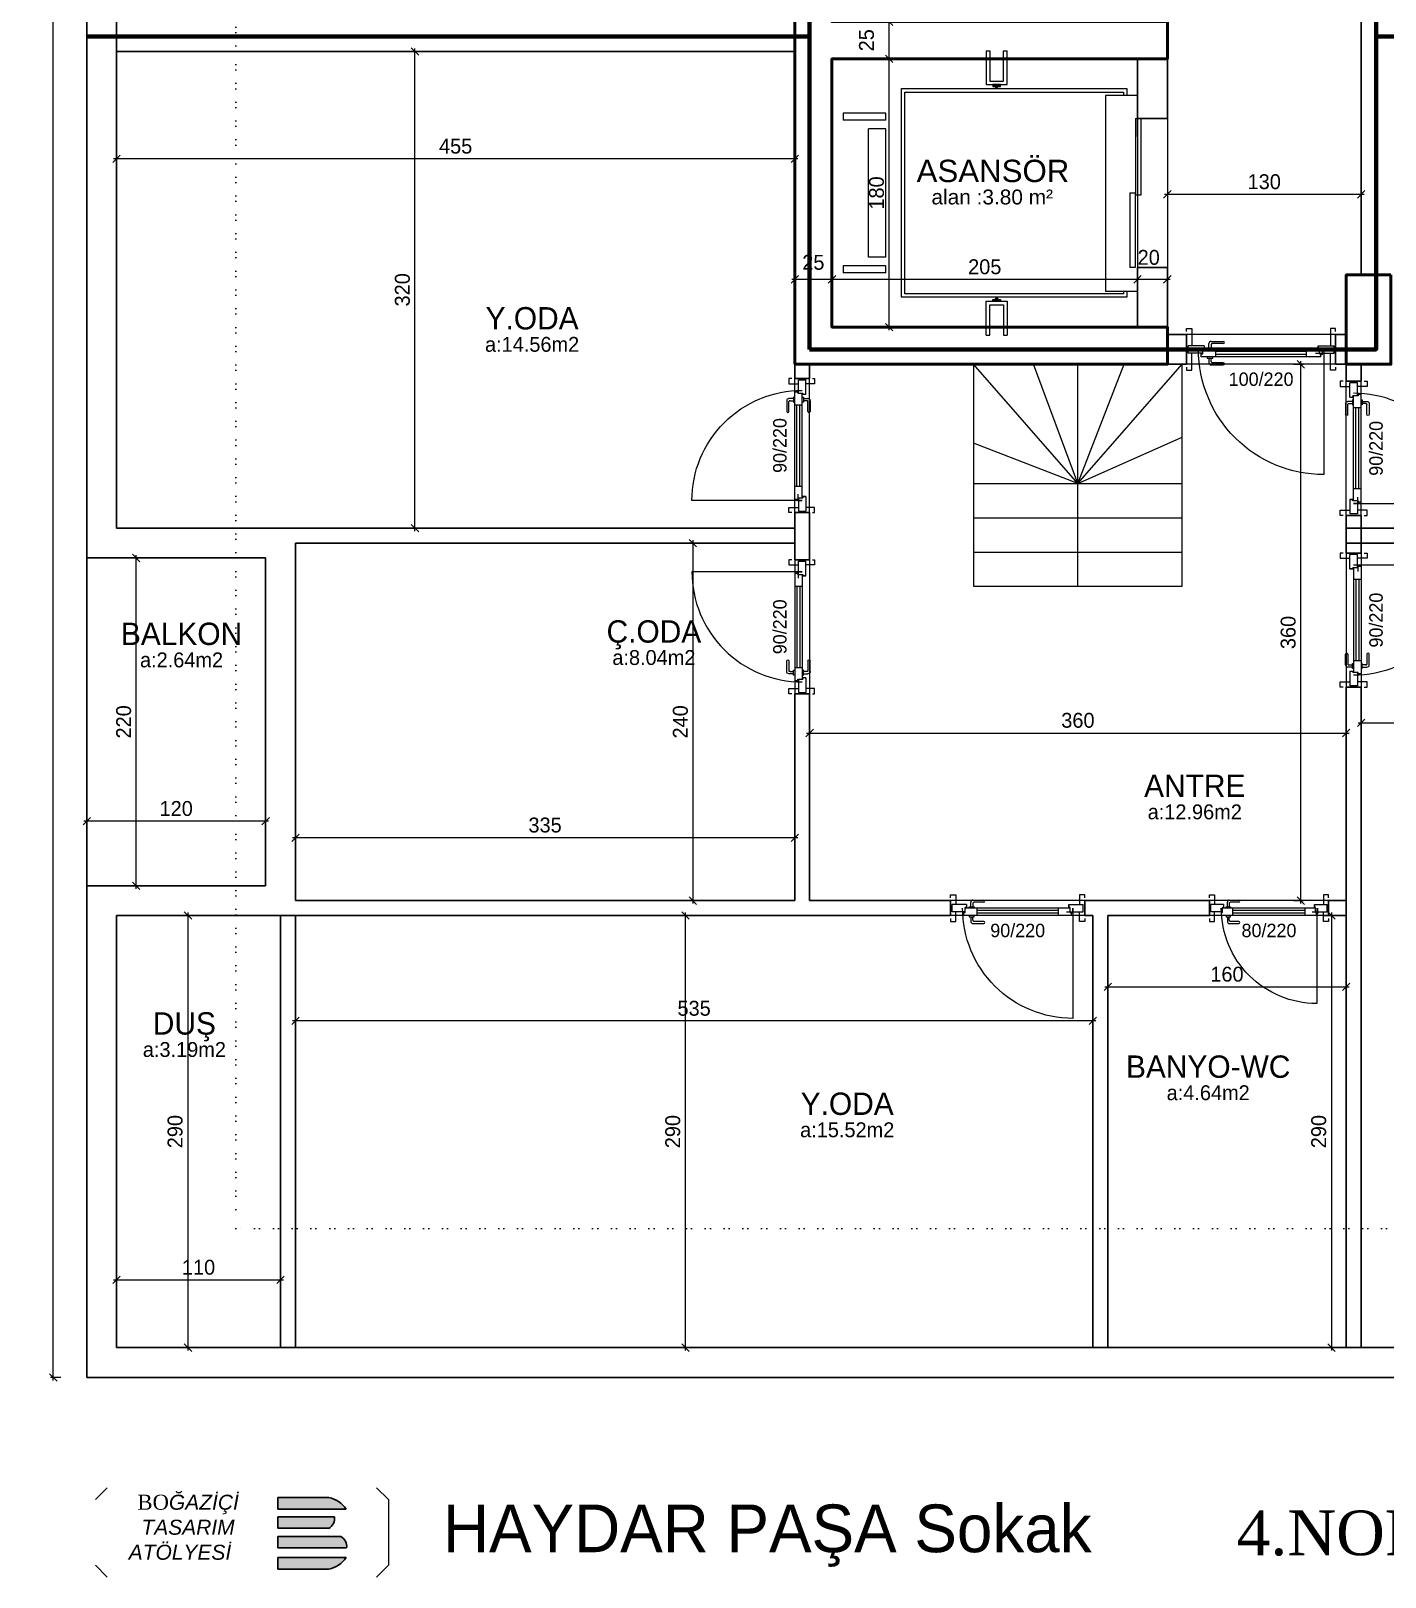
# Model space of a CAD drawing. Header units: centimetres. Extents: x 562865 to 1310255, y -148070 to 32737.
# Drawn here: x 588682 to 589591, y 651 to 1689 of the extents above; entities that cross this region are included whole.
import ezdxf
from ezdxf.enums import TextEntityAlignment as Align

# ---------------------------------------------------------------- set-up
doc = ezdxf.new("R2010")
doc.units = ezdxf.units.CM
doc.header["$LTSCALE"] = 2.5
doc.linetypes.add('DOT', pattern=[0.25, 0, -0.25])
doc.layers.get('0').update_dxf_attribs({"color": 86})
for name, color, linetype, lineweight in [('_grns-03_Arka', 33, 'Continuous', 0), ('ADAKENARI', 18, 'Continuous', 5), ('DUVAR', 4, 'Continuous', 30), ('duvar-kesim', 7, 'Continuous', 0), ('ince', 30, 'Continuous', 15), ('iç ölçü', 106, 'Continuous', 18), ('kapi', 9, 'Continuous', 0), ('kolon', 1, 'Continuous', 53), ('Z_YOL_ADI', 7, 'Continuous', 0)]:
    doc.layers.add(name, color=color, linetype=linetype, lineweight=lineweight)
for name, color, linetype in [('alan', 7, 'Continuous'), ('kapi-yazi', 7, 'Continuous'), ('mahal', 7, 'Continuous'), ('MAKINA', 4, 'Continuous'), ('MERBAS', 231, 'Continuous'), ('MIMARI', 3, 'Continuous'), ('Oda', 7, 'Continuous')]:
    doc.layers.add(name, color=color, linetype=linetype)
doc.styles.add('autodim', font='times.ttf')
doc.styles.add('MAHALADI', font='arial.ttf')
doc.styles.add('PINAR', font='comic.ttf')
doc.dimstyles.new('TEMİZ ÖLÇÜ', dxfattribs={"dimtxt": 10, "dimasz": 5, "dimexe": 1.8, "dimexo": 0.625, "dimgap": 3, "dimtad": 1, "dimdec": 0, "dimrnd": 0.5, "dimzin": 1, "dimdsep": 46, "dimtxsty": 'PINAR', "dimblk": 'OBLIQUE', "dimcen": 0.9, "dimdle": 2, "dimclrd": 256, "dimclre": 256, "dimclrt": 7, "dimadec": 0, "dimazin": 0, "dimtfac": 1, "dimtdec": 0, "dimtofl": 0, "dimtmove": 2, "dimatfit": 2, "dimfxl": 10, "dimfxlon": 1, "dimlwd": -1, "dimlwe": -1, "dimarcsym": 0})

# ---------------------------------------------------------------- blocks, each defined once
blk = doc.blocks.new('_Oblique')
at = {"color": 0, "linetype": 'ByBlock', "lineweight": -2}
blk.add_line((-0.5, -0.5), (0.5, 0.5), dxfattribs=at)
blk = doc.blocks.new('*D441')
at = {"layer": 'Defpoints', "color": 0}
for p in [(589424.8, 1521.9), (589444.8, 1524.5), (589424.8, 1508.1)]:
    blk.add_point(p, dxfattribs=at)
at = {"layer": 'iç ölçü'}
for p, q in [((589446.8, 1521.9), (589422.8, 1521.9)), ((589424.8, 1511.9), (589424.8, 1523.7)), ((589444.8, 1523.8), (589444.8, 1520.1))]:
    blk.add_line(p, q, dxfattribs=at)
at = {"layer": 'iç ölçü', "linetype": 'ByBlock', "xscale": 5, "yscale": 5, "zscale": 5, "rotation": 180}
blk.add_blockref('_Oblique', (589424.8, 1521.9), dxfattribs=at)
at = {"layer": 'iç ölçü', "linetype": 'ByBlock', "xscale": 5, "yscale": 5, "zscale": 5}
blk.add_blockref('_Oblique', (589444.8, 1521.9), dxfattribs=at)
at = {"layer": 'iç ölçü', "color": 7, "insert": (589432.3, 1536.6), "char_height": 10, "attachment_point": 5, "style": 'PINAR'}
blk.add_mtext('20', dxfattribs=at)
blk = doc.blocks.new('*D442')
at = {"layer": 'Defpoints', "color": 0}
for p in [(589219.8, 1546.3), (589219.8, 1521.9), (589424.8, 1508.1)]:
    blk.add_point(p, dxfattribs=at)
at = {"layer": 'iç ölçü'}
for p, q in [((589219.8, 1531.9), (589219.8, 1520.1)), ((589426.8, 1521.9), (589217.8, 1521.9)), ((589424.8, 1511.9), (589424.8, 1523.7))]:
    blk.add_line(p, q, dxfattribs=at)
at = {"layer": 'iç ölçü', "linetype": 'ByBlock', "xscale": 5, "yscale": 5, "zscale": 5, "rotation": 180}
blk.add_blockref('_Oblique', (589219.8, 1521.9), dxfattribs=at)
at = {"layer": 'iç ölçü', "linetype": 'ByBlock', "xscale": 5, "yscale": 5, "zscale": 5}
blk.add_blockref('_Oblique', (589424.8, 1521.9), dxfattribs=at)
at = {"layer": 'iç ölçü', "color": 7, "insert": (589322.3, 1530.3), "char_height": 10, "attachment_point": 5, "style": 'PINAR'}
blk.add_mtext('205', dxfattribs=at)
blk = doc.blocks.new('*D443')
at = {"layer": 'Defpoints', "color": 0}
for p in [(589219.8, 1546.3), (589194.8, 1524.3), (589194.8, 1521.9)]:
    blk.add_point(p, dxfattribs=at)
at = {"layer": 'iç ölçü'}
for p, q in [((589219.8, 1531.9), (589219.8, 1520.1)), ((589221.8, 1521.9), (589192.8, 1521.9)), ((589194.8, 1523.7), (589194.8, 1520.1))]:
    blk.add_line(p, q, dxfattribs=at)
at = {"layer": 'iç ölçü', "linetype": 'ByBlock', "xscale": 5, "yscale": 5, "zscale": 5, "rotation": 180}
blk.add_blockref('_Oblique', (589194.8, 1521.9), dxfattribs=at)
at = {"layer": 'iç ölçü', "linetype": 'ByBlock', "xscale": 5, "yscale": 5, "zscale": 5}
blk.add_blockref('_Oblique', (589219.8, 1521.9), dxfattribs=at)
at = {"layer": 'iç ölçü', "color": 7, "insert": (589207.3, 1533.3), "char_height": 10, "attachment_point": 5, "style": 'PINAR'}
blk.add_mtext('25', dxfattribs=at)
blk = doc.blocks.new('*D444')
at = {"layer": 'Defpoints', "color": 0}
for p in [(589253.9, 1669.9), (589258.1, 1669.9), (589251.4, 1489.9)]:
    blk.add_point(p, dxfattribs=at)
at = {"layer": 'iç ölçü'}
for p, q in [((589258.1, 1487.9), (589258.1, 1671.9)), ((589254.5, 1669.9), (589259.9, 1669.9)), ((589252, 1489.9), (589259.9, 1489.9))]:
    blk.add_line(p, q, dxfattribs=at)
at = {"layer": 'iç ölçü', "linetype": 'ByBlock', "xscale": 5, "yscale": 5, "zscale": 5}
for p, rotation in [((589258.1, 1669.9), 90), ((589258.1, 1489.9), 270)]:
    blk.add_blockref('_Oblique', p, dxfattribs=dict(at, rotation=rotation))
at = {"layer": 'iç ölçü', "color": 7, "insert": (589249.7, 1579.9), "char_height": 10, "attachment_point": 5, "rotation": 90, "style": 'PINAR'}
blk.add_mtext('180', dxfattribs=at)
blk = doc.blocks.new('*D445')
at = {"layer": 'Defpoints', "color": 0}
for p in [(589253.9, 1694.9), (589258.1, 1694.9), (589253.9, 1669.9)]:
    blk.add_point(p, dxfattribs=at)
at = {"layer": 'iç ölçü'}
for p, q in [((589254.5, 1694.9), (589259.9, 1694.9)), ((589258.1, 1667.9), (589258.1, 1696.9)), ((589254.5, 1669.9), (589259.9, 1669.9))]:
    blk.add_line(p, q, dxfattribs=at)
at = {"layer": 'iç ölçü', "linetype": 'ByBlock', "xscale": 5, "yscale": 5, "zscale": 5}
for p, rotation in [((589258.1, 1694.9), 90), ((589258.1, 1669.9), 270)]:
    blk.add_blockref('_Oblique', p, dxfattribs=dict(at, rotation=rotation))
at = {"layer": 'iç ölçü', "color": 7, "insert": (589243, 1682.4), "char_height": 10, "attachment_point": 5, "rotation": 90, "style": 'PINAR'}
blk.add_mtext('25', dxfattribs=at)
blk = doc.blocks.new('*D390')
at = {"layer": 'Defpoints', "color": 0}
for p in [(589444.8, 1579.9), (589574.8, 1579.9), (589574.8, 1579)]:
    blk.add_point(p, dxfattribs=at)
at = {"layer": 'iç ölçü'}
for p, q in [((589442.8, 1579), (589576.8, 1579)), ((589444.8, 1579.3), (589444.8, 1577.2)), ((589574.8, 1579.3), (589574.8, 1577.2))]:
    blk.add_line(p, q, dxfattribs=at)
at = {"layer": 'iç ölçü', "linetype": 'ByBlock', "xscale": 5, "yscale": 5, "zscale": 5, "rotation": 180}
blk.add_blockref('_Oblique', (589444.8, 1579), dxfattribs=at)
at = {"layer": 'iç ölçü', "linetype": 'ByBlock', "xscale": 5, "yscale": 5, "zscale": 5}
blk.add_blockref('_Oblique', (589574.8, 1579), dxfattribs=at)
at = {"layer": 'iç ölçü', "color": 7, "insert": (589509.8, 1587.4), "char_height": 10, "attachment_point": 5, "style": 'PINAR'}
blk.add_mtext('130', dxfattribs=at)
blk = doc.blocks.new('*D391')
at = {"layer": 'Defpoints', "color": 0}
for p in [(589564.8, 1047), (589404.8, 1036), (589564.8, 1036)]:
    blk.add_point(p, dxfattribs=at)
at = {"layer": 'iç ölçü'}
for p, q in [((589404.8, 1042), (589404.8, 1048.8)), ((589564.8, 1042), (589564.8, 1048.8)), ((589402.8, 1047), (589566.8, 1047))]:
    blk.add_line(p, q, dxfattribs=at)
at = {"layer": 'iç ölçü', "linetype": 'ByBlock', "xscale": 5, "yscale": 5, "zscale": 5, "rotation": 180}
blk.add_blockref('_Oblique', (589404.8, 1047), dxfattribs=at)
at = {"layer": 'iç ölçü', "linetype": 'ByBlock', "xscale": 5, "yscale": 5, "zscale": 5}
blk.add_blockref('_Oblique', (589564.8, 1047), dxfattribs=at)
at = {"layer": 'iç ölçü', "color": 7, "insert": (589484.8, 1055.5), "char_height": 10, "attachment_point": 5, "style": 'PINAR'}
blk.add_mtext('160', dxfattribs=at)
blk = doc.blocks.new('*D392')
at = {"layer": 'Defpoints', "color": 0}
for p in [(589528.5, 1094.9), (589528.5, 804.9), (589555, 804.9)]:
    blk.add_point(p, dxfattribs=at)
at = {"layer": 'iç ölçü'}
for p, q in [((589550, 1094.9), (589556.8, 1094.9)), ((589555, 1096.9), (589555, 802.9)), ((589550, 804.9), (589556.8, 804.9))]:
    blk.add_line(p, q, dxfattribs=at)
at = {"layer": 'iç ölçü', "linetype": 'ByBlock', "xscale": 5, "yscale": 5, "zscale": 5}
for p, rotation in [((589555, 1094.9), 90), ((589555, 804.9), 270)]:
    blk.add_blockref('_Oblique', p, dxfattribs=dict(at, rotation=rotation))
at = {"layer": 'iç ölçü', "color": 7, "insert": (589546.4, 949.9), "char_height": 10, "attachment_point": 5, "rotation": 90, "style": 'PINAR'}
blk.add_mtext('290', dxfattribs=at)
blk = doc.blocks.new('*D393')
at = {"layer": 'Defpoints', "color": 0}
for p in [(588859.8, 1024.2), (588859.8, 1016.4), (589394.8, 1016.4)]:
    blk.add_point(p, dxfattribs=at)
at = {"layer": 'iç ölçü'}
for p, q in [((589396.8, 1024.2), (588857.8, 1024.2)), ((588859.8, 1019.2), (588859.8, 1026)), ((589394.8, 1019.2), (589394.8, 1026))]:
    blk.add_line(p, q, dxfattribs=at)
at = {"layer": 'iç ölçü', "linetype": 'ByBlock', "xscale": 5, "yscale": 5, "zscale": 5, "rotation": 180}
blk.add_blockref('_Oblique', (588859.8, 1024.2), dxfattribs=at)
at = {"layer": 'iç ölçü', "linetype": 'ByBlock', "xscale": 5, "yscale": 5, "zscale": 5}
blk.add_blockref('_Oblique', (589394.8, 1024.2), dxfattribs=at)
at = {"layer": 'iç ölçü', "color": 7, "insert": (589127.3, 1032.6), "char_height": 10, "attachment_point": 5, "style": 'PINAR'}
blk.add_mtext('535', dxfattribs=at)
blk = doc.blocks.new('*D394')
at = {"layer": 'Defpoints', "color": 0}
for p in [(589121.5, 1094.9), (589163.8, 1094.9), (589163.8, 804.9)]:
    blk.add_point(p, dxfattribs=at)
at = {"layer": 'iç ölçü'}
for p, q in [((589126.5, 1094.9), (589119.7, 1094.9)), ((589121.5, 802.9), (589121.5, 1096.9)), ((589126.5, 804.9), (589119.7, 804.9))]:
    blk.add_line(p, q, dxfattribs=at)
at = {"layer": 'iç ölçü', "linetype": 'ByBlock', "xscale": 5, "yscale": 5, "zscale": 5}
for p, rotation in [((589121.5, 1094.9), 90), ((589121.5, 804.9), 270)]:
    blk.add_blockref('_Oblique', p, dxfattribs=dict(at, rotation=rotation))
at = {"layer": 'iç ölçü', "color": 7, "insert": (589113, 949.9), "char_height": 10, "attachment_point": 5, "rotation": 90, "style": 'PINAR'}
blk.add_mtext('290', dxfattribs=at)
blk = doc.blocks.new('*D395')
at = {"layer": 'Defpoints', "color": 0}
for p in [(588719.8, 1165.4), (588839.8, 1165.4), (588719.8, 1158.3)]:
    blk.add_point(p, dxfattribs=at)
at = {"layer": 'iç ölçü'}
for p, q in [((588719.8, 1163.3), (588719.8, 1156.5)), ((588839.8, 1163.3), (588839.8, 1156.5)), ((588841.8, 1158.3), (588717.8, 1158.3))]:
    blk.add_line(p, q, dxfattribs=at)
at = {"layer": 'iç ölçü', "linetype": 'ByBlock', "xscale": 5, "yscale": 5, "zscale": 5, "rotation": 180}
blk.add_blockref('_Oblique', (588719.8, 1158.3), dxfattribs=at)
at = {"layer": 'iç ölçü', "linetype": 'ByBlock', "xscale": 5, "yscale": 5, "zscale": 5}
blk.add_blockref('_Oblique', (588839.8, 1158.3), dxfattribs=at)
at = {"layer": 'iç ölçü', "color": 7, "insert": (588779.8, 1166.7), "char_height": 10, "attachment_point": 5, "style": 'PINAR'}
blk.add_mtext('120', dxfattribs=at)
blk = doc.blocks.new('*D396')
at = {"layer": 'Defpoints', "color": 0}
for p in [(588753, 1334.9), (588779.8, 1334.9), (588779.8, 1114.9)]:
    blk.add_point(p, dxfattribs=at)
at = {"layer": 'iç ölçü'}
for p, q in [((588758, 1334.9), (588751.2, 1334.9)), ((588753, 1112.9), (588753, 1336.9)), ((588758, 1114.9), (588751.2, 1114.9))]:
    blk.add_line(p, q, dxfattribs=at)
at = {"layer": 'iç ölçü', "linetype": 'ByBlock', "xscale": 5, "yscale": 5, "zscale": 5}
for p, rotation in [((588753, 1334.9), 90), ((588753, 1114.9), 270)]:
    blk.add_blockref('_Oblique', p, dxfattribs=dict(at, rotation=rotation))
at = {"layer": 'iç ölçü', "color": 7, "insert": (588744.6, 1224.9), "char_height": 10, "attachment_point": 5, "rotation": 90, "style": 'PINAR'}
blk.add_mtext('220', dxfattribs=at)
blk = doc.blocks.new('*D397')
at = {"layer": 'Defpoints', "color": 0}
for p in [(588785.4, 1094.9), (588785.4, 804.9), (588787.7, 804.9)]:
    blk.add_point(p, dxfattribs=at)
at = {"layer": 'iç ölçü'}
for p, q in [((588786, 1094.9), (588789.5, 1094.9)), ((588787.7, 1096.9), (588787.7, 802.9)), ((588786, 804.9), (588789.5, 804.9))]:
    blk.add_line(p, q, dxfattribs=at)
at = {"layer": 'iç ölçü', "linetype": 'ByBlock', "xscale": 5, "yscale": 5, "zscale": 5}
for p, rotation in [((588787.7, 1094.9), 90), ((588787.7, 804.9), 270)]:
    blk.add_blockref('_Oblique', p, dxfattribs=dict(at, rotation=rotation))
at = {"layer": 'iç ölçü', "color": 7, "insert": (588779.1, 949.9), "char_height": 10, "attachment_point": 5, "rotation": 90, "style": 'PINAR'}
blk.add_mtext('290', dxfattribs=at)
blk = doc.blocks.new('*D398')
at = {"layer": 'Defpoints', "color": 0}
for p in [(588739.8, 865.6), (588849.8, 865.6), (588849.8, 850.4)]:
    blk.add_point(p, dxfattribs=at)
at = {"layer": 'iç ölçü'}
for p, q in [((588739.8, 855.4), (588739.8, 848.6)), ((588849.8, 855.4), (588849.8, 848.6)), ((588737.8, 850.4), (588851.8, 850.4))]:
    blk.add_line(p, q, dxfattribs=at)
at = {"layer": 'iç ölçü', "linetype": 'ByBlock', "xscale": 5, "yscale": 5, "zscale": 5, "rotation": 180}
blk.add_blockref('_Oblique', (588739.8, 850.4), dxfattribs=at)
at = {"layer": 'iç ölçü', "linetype": 'ByBlock', "xscale": 5, "yscale": 5, "zscale": 5}
blk.add_blockref('_Oblique', (588849.8, 850.4), dxfattribs=at)
at = {"layer": 'iç ölçü', "color": 7, "insert": (588794.8, 858.8), "char_height": 10, "attachment_point": 5, "style": 'PINAR'}
blk.add_mtext('110', dxfattribs=at)
blk = doc.blocks.new('*D400')
at = {"layer": 'Defpoints', "color": 0}
for p in [(589574.8, 1265.8), (590049.8, 1265.8), (590049.8, 1224.3)]:
    blk.add_point(p, dxfattribs=at)
at = {"layer": 'iç ölçü'}
for p, q in [((589574.8, 1229.3), (589574.8, 1222.5)), ((590049.8, 1229.3), (590049.8, 1222.5)), ((589572.8, 1224.3), (590051.8, 1224.3))]:
    blk.add_line(p, q, dxfattribs=at)
at = {"layer": 'iç ölçü', "linetype": 'ByBlock', "xscale": 5, "yscale": 5, "zscale": 5, "rotation": 180}
blk.add_blockref('_Oblique', (589574.8, 1224.3), dxfattribs=at)
at = {"layer": 'iç ölçü', "linetype": 'ByBlock', "xscale": 5, "yscale": 5, "zscale": 5}
blk.add_blockref('_Oblique', (590049.8, 1224.3), dxfattribs=at)
at = {"layer": 'iç ölçü', "color": 7, "insert": (589812.3, 1232.8), "char_height": 10, "attachment_point": 5, "style": 'PINAR'}
blk.add_mtext('475', dxfattribs=at)
blk = doc.blocks.new('*D405')
at = {"layer": 'Defpoints', "color": 0}
for p in [(588940, 1674.9), (588954.4, 1674.9), (588954.4, 1354.9)]:
    blk.add_point(p, dxfattribs=at)
at = {"layer": 'iç ölçü'}
for p, q in [((588945, 1674.9), (588938.2, 1674.9)), ((588940, 1352.9), (588940, 1676.9)), ((588945, 1354.9), (588938.2, 1354.9))]:
    blk.add_line(p, q, dxfattribs=at)
at = {"layer": 'iç ölçü', "linetype": 'ByBlock', "xscale": 5, "yscale": 5, "zscale": 5}
for p, rotation in [((588940, 1674.9), 90), ((588940, 1354.9), 270)]:
    blk.add_blockref('_Oblique', p, dxfattribs=dict(at, rotation=rotation))
at = {"layer": 'iç ölçü', "color": 7, "insert": (588931.6, 1514.9), "char_height": 10, "attachment_point": 5, "rotation": 90, "style": 'PINAR'}
blk.add_mtext('320', dxfattribs=at)
blk = doc.blocks.new('*D406')
at = {"layer": 'Defpoints', "color": 0}
for p in [(588739.8, 1602.8), (588739.8, 1588.4), (589194.8, 1588.4)]:
    blk.add_point(p, dxfattribs=at)
at = {"layer": 'iç ölçü'}
for p, q in [((589196.8, 1602.8), (588737.8, 1602.8)), ((588739.8, 1597.8), (588739.8, 1604.6)), ((589194.8, 1597.8), (589194.8, 1604.6))]:
    blk.add_line(p, q, dxfattribs=at)
at = {"layer": 'iç ölçü', "linetype": 'ByBlock', "xscale": 5, "yscale": 5, "zscale": 5, "rotation": 180}
blk.add_blockref('_Oblique', (588739.8, 1602.8), dxfattribs=at)
at = {"layer": 'iç ölçü', "linetype": 'ByBlock', "xscale": 5, "yscale": 5, "zscale": 5}
blk.add_blockref('_Oblique', (589194.8, 1602.8), dxfattribs=at)
at = {"layer": 'iç ölçü', "color": 7, "insert": (588967.3, 1611.3), "char_height": 10, "attachment_point": 5, "style": 'PINAR'}
blk.add_mtext('455', dxfattribs=at)
blk = doc.blocks.new('*D407')
at = {"layer": 'Defpoints', "color": 0}
for p in [(589196.3, 1344.9), (589126.5, 1104.9), (589196.3, 1104.9)]:
    blk.add_point(p, dxfattribs=at)
at = {"layer": 'iç ölçü'}
for p, q in [((589131.5, 1344.9), (589124.7, 1344.9)), ((589126.5, 1346.9), (589126.5, 1102.9)), ((589131.5, 1104.9), (589124.7, 1104.9))]:
    blk.add_line(p, q, dxfattribs=at)
at = {"layer": 'iç ölçü', "linetype": 'ByBlock', "xscale": 5, "yscale": 5, "zscale": 5}
for p, rotation in [((589126.5, 1344.9), 90), ((589126.5, 1104.9), 270)]:
    blk.add_blockref('_Oblique', p, dxfattribs=dict(at, rotation=rotation))
at = {"layer": 'iç ölçü', "color": 7, "insert": (589118.1, 1224.9), "char_height": 10, "attachment_point": 5, "rotation": 90, "style": 'PINAR'}
blk.add_mtext('240', dxfattribs=at)
blk = doc.blocks.new('*D408')
at = {"layer": 'Defpoints', "color": 0}
for p in [(588859.8, 1162.2), (589194.8, 1162.2), (588859.8, 1147.1)]:
    blk.add_point(p, dxfattribs=at)
at = {"layer": 'iç ölçü'}
for p, q in [((588859.8, 1152.1), (588859.8, 1145.3)), ((589194.8, 1152.1), (589194.8, 1145.3)), ((589196.8, 1147.1), (588857.8, 1147.1))]:
    blk.add_line(p, q, dxfattribs=at)
at = {"layer": 'iç ölçü', "linetype": 'ByBlock', "xscale": 5, "yscale": 5, "zscale": 5, "rotation": 180}
blk.add_blockref('_Oblique', (588859.8, 1147.1), dxfattribs=at)
at = {"layer": 'iç ölçü', "linetype": 'ByBlock', "xscale": 5, "yscale": 5, "zscale": 5}
blk.add_blockref('_Oblique', (589194.8, 1147.1), dxfattribs=at)
at = {"layer": 'iç ölçü', "color": 7, "insert": (589027.3, 1155.6), "char_height": 10, "attachment_point": 5, "style": 'PINAR'}
blk.add_mtext('335', dxfattribs=at)
blk = doc.blocks.new('*D409')
at = {"layer": 'Defpoints', "color": 0}
for p in [(589204.8, 1291.6), (589564.8, 1291.6), (589564.8, 1217.4)]:
    blk.add_point(p, dxfattribs=at)
at = {"layer": 'iç ölçü'}
for p, q in [((589202.8, 1217.4), (589566.8, 1217.4)), ((589204.8, 1222.4), (589204.8, 1215.6)), ((589564.8, 1222.4), (589564.8, 1215.6))]:
    blk.add_line(p, q, dxfattribs=at)
at = {"layer": 'iç ölçü', "linetype": 'ByBlock', "xscale": 5, "yscale": 5, "zscale": 5, "rotation": 180}
blk.add_blockref('_Oblique', (589204.8, 1217.4), dxfattribs=at)
at = {"layer": 'iç ölçü', "linetype": 'ByBlock', "xscale": 5, "yscale": 5, "zscale": 5}
blk.add_blockref('_Oblique', (589564.8, 1217.4), dxfattribs=at)
at = {"layer": 'iç ölçü', "color": 7, "insert": (589384.8, 1225.9), "char_height": 10, "attachment_point": 5, "style": 'PINAR'}
blk.add_mtext('360', dxfattribs=at)
blk = doc.blocks.new('*D410')
at = {"layer": 'Defpoints', "color": 0}
for p in [(589512.5, 1464.9), (589534.4, 1464.9), (589509.1, 1104.9)]:
    blk.add_point(p, dxfattribs=at)
at = {"layer": 'iç ölçü'}
for p, q in [((589529.4, 1464.9), (589536.2, 1464.9)), ((589534.4, 1102.9), (589534.4, 1466.9)), ((589529.4, 1104.9), (589536.2, 1104.9))]:
    blk.add_line(p, q, dxfattribs=at)
at = {"layer": 'iç ölçü', "linetype": 'ByBlock', "xscale": 5, "yscale": 5, "zscale": 5}
for p, rotation in [((589534.4, 1464.9), 90), ((589534.4, 1104.9), 270)]:
    blk.add_blockref('_Oblique', p, dxfattribs=dict(at, rotation=rotation))
at = {"layer": 'iç ölçü', "color": 7, "insert": (589525.9, 1284.9), "char_height": 10, "attachment_point": 5, "rotation": 90, "style": 'PINAR'}
blk.add_mtext('360', dxfattribs=at)
blk = doc.blocks.new('fm-door1')
at = {"linetype": 'Continuous'}
for p, q in [((0, 25), (0, -25)), ((100, 25), (0, 25)), ((80, 32), (80, 0)), ((84, 28), (128, 28)), ((90, 50), (910, 50)), ((90, 50), (90, 30)), ((100, 30), (90, 30)), ((100, 30), (100, -5)), ((100, 30), (100, -5)), ((100, 0), (900, 0)), ((190, 50), (190, 0)), ((810, 50), (810, 0)), ((910, 30), (900, 30)), ((900, 30), (900, -5)), ((900, 25), (1000, 25)), ((910, 50), (910, 30)), ((1000, 25), (1000, -25)), ((110, -25), (0, -25)), ((100, -5), (110, -5)), ((110, -5), (100, -5)), ((110, -5), (110, -25)), ((110, -25), (110, -5)), ((890, -25), (890, -5)), ((890, -5), (900, -5)), ((890, -25), (1000, -25))]:
    blk.add_line(p, q, dxfattribs=at)
at = {"color": 8, "linetype": 'Continuous'}
for p, q in [((190, 35), (810, 35)), ((190, 15), (810, 15))]:
    blk.add_line(p, q, dxfattribs=at)
at = {"linetype": 'Continuous'}
for points in [[(858, 58), (858, 89, 0.414214), (842, 104), (759, 104, 1), (759, 89), (835, 89, -0.414214), (842, 81), (842, 58)], [(858, -8), (858, -39, -0.414214), (842, -54), (759, -54, -1), (759, -39), (835, -39, 0.414214), (842, -31), (842, -8)]]:
    blk.add_lwpolyline(points, format="xyb", dxfattribs=at)
for points in [[(869, 50), (869, 58), (831, 58), (831, 50)], [(869, 0), (869, -8), (831, -8), (831, 0)]]:
    blk.add_lwpolyline(points, dxfattribs=at)
blk.add_circle((84, 32), 4.26, dxfattribs=at)
blk = doc.blocks.new('A$C1BDB261E')
at = {"layer": 'DUVAR'}
h = blk.add_hatch(color=41, dxfattribs=at)
h.dxf.hatch_style = 1
h.paths.add_polyline_path([(195.7, 57.1), (210.2, 57.1, 0.202686), (195.7, 66.8), (153.1, 66.8), (153.1, 57.1)])
h.paths.add_polyline_path([(153.1, 50.6), (153.1, 40.9), (195.7, 40.9, 0.299894), (200.5, 50.6), (195.7, 50.6)])
h.paths.add_polyline_path([(210.7, 24.4, 0.299894), (205.8, 34.1), (201, 34.1), (153.1, 34.1), (153.1, 24.4)])
h.paths.add_polyline_path([(195.7, 6.7, 0.202686), (210.2, 16.4), (195.7, 16.4), (153.1, 16.4), (153.1, 6.7)])
at = {"layer": '_grns-03_Arka'}
for p, q in [((0, 65), (10, 75)), ((245.7, 65), (235.7, 75)), ((245.7, 65), (245.7, 10)), ((10, 0), (0, 10)), ((235.7, 0), (245.7, 10))]:
    blk.add_line(p, q, dxfattribs=at)
at = {"layer": 'DUVAR', "color": 41}
for p, q in [((153.1, 66.8), (153.1, 57.1)), ((153.1, 66.8), (195.7, 66.8)), ((153.1, 57.1), (195.7, 57.1)), ((195.7, 57.1), (210.2, 57.1)), ((153.1, 40.9), (153.1, 50.6)), ((153.1, 50.6), (195.7, 50.6)), ((153.1, 40.9), (195.7, 40.9)), ((195.7, 50.6), (200.5, 50.6)), ((153.1, 24.4), (153.1, 34.1)), ((153.1, 34.1), (201, 34.1)), ((201, 34.1), (205.8, 34.1)), ((153.1, 24.4), (210.7, 24.4)), ((153.1, 6.7), (153.1, 16.4)), ((153.1, 16.4), (195.7, 16.4)), ((195.7, 16.4), (210.2, 16.4)), ((153.1, 6.7), (195.7, 6.7))]:
    blk.add_line(p, q, dxfattribs=at)
for centre, radius, start, end in [((191.5, 44.7), 22.4, 33.3943, 79.2256), ((190.8, 49.4), 9.84, 300.0476, 6.8223), ((200.9, 25.6), 9.84, 353.1777, 59.9524), ((191.5, 28.7), 22.4, 280.7744, 326.6057)]:
    blk.add_arc(centre, radius, start, end, dxfattribs=at)
at = {"insert": (22.8, 69.1), "char_height": 12.589, "width": 119.549, "attachment_point": 1, "style": 'autodim'}
blk.add_mtext('\\pi12.452;BO{\\fArial|b0|i1|c162|p34;ĞAZİÇİ \\P\\pi15.789;TASARIM \\P\\pi5.1217;ATÖLYESİ}', dxfattribs=at)
blk = doc.blocks.new('*D389')
at = {"layer": 'Defpoints', "color": 0}
for p in [(588697.35, 3009.92), (588822.03, 3009.92), (588822.03, 784.92)]:
    blk.add_point(p, dxfattribs=at)
at = {"layer": 'iç ölçü'}
for p, q in [((588702.35, 3009.92), (588695.55, 3009.92)), ((588697.35, 782.92), (588697.35, 3011.92)), ((588702.35, 784.92), (588695.55, 784.92))]:
    blk.add_line(p, q, dxfattribs=at)
at = {"layer": 'iç ölçü', "linetype": 'ByBlock', "xscale": 5, "yscale": 5, "zscale": 5}
for p, rotation in [((588697.35, 3009.92), 90), ((588697.35, 784.92), 270)]:
    blk.add_blockref('_Oblique', p, dxfattribs=dict(at, rotation=rotation))
at = {"layer": 'iç ölçü', "color": 7, "lineweight": 140, "insert": (588688.9136, 1897.42), "char_height": 10, "attachment_point": 5, "rotation": 90, "style": 'PINAR'}
blk.add_mtext('2225', dxfattribs=at)
blk = doc.blocks.new('A$C604374AA')
at = {"layer": 'MERBAS'}
for p, q in [((80, 70), (0, 140)), ((80, 70), (49, 140)), ((80, 0), (80, 140)), ((103, 0), (103, 140)), ((126, 0), (126, 140)), ((149, 0), (149, 140)), ((80, 70), (0, 101.1)), ((149, 70), (0, 70)), ((80, 70), (0, 0)), ((80, 70), (0, 40.1)), ((80, 70), (52.9, 0))]:
    blk.add_line(p, q, dxfattribs=at)
blk.add_lwpolyline([(0, 0), (149, 0), (149, 140), (0, 140)], close=True, dxfattribs=at)

msp = doc.modelspace()

# ---------------------------------------------------------------- linework, layer by layer
at = {"color": 4, "ltscale": 0.1}
for p, q in [((589423.5, 1629.9), (589427, 1629.9)), ((589423.5, 1629.9), (589423.5, 1578.5)), ((589427, 1629.9), (589427, 1578.5)), ((589419.6, 1579.9), (589423.1, 1579.9)), ((589419.6, 1579.9), (589419.6, 1529.9)), ((589423.1, 1579.9), (589423.1, 1529.9)), ((589427, 1578.5), (589423.5, 1578.5)), ((589423.1, 1529.9), (589419.6, 1529.9))]:
    msp.add_line(p, q, dxfattribs=at)
at = {"layer": 'ADAKENARI', "color": 2, "linetype": 'DOT', "ltscale": 20}
for points in [[(589969.8, 2909.9), (588819.8, 2909.9), (588819.8, 884.9), (589969.8, 884.9)], [(588819.8, 2909.9), (589969.8, 2909.9), (589969.8, 884.9), (588819.8, 884.9)]]:
    msp.add_lwpolyline(points, close=True, dxfattribs=at)
at = {"layer": 'DUVAR'}
for p, q in [((588719.8, 3009.9), (588719.8, 784.9)), ((588739.8, 2889.9), (588739.8, 1354.9)), ((589574.8, 1524.9), (589574.8, 2004.9)), ((588739.8, 1674.9), (589194.8, 1674.9)), ((589424.8, 1669.9), (589424.8, 1629.9)), ((589444.8, 1669.9), (589444.8, 1629.9)), ((589444.8, 1629.9), (589424.8, 1629.9)), ((589444.8, 1529.9), (589424.8, 1529.9)), ((589424.8, 1529.9), (589424.8, 1489.9)), ((589444.8, 1529.9), (589444.8, 1489.9)), ((589444.8, 1484.9), (589457.7, 1484.9)), ((589457.7, 1484.9), (589457.7, 1464.9)), ((589557.7, 1484.9), (589564.8, 1484.9)), ((589557.7, 1484.9), (589557.7, 1464.9)), ((589194.8, 1455.4), (589194.8, 1464.9)), ((589204.8, 1455.4), (589204.8, 1464.9)), ((589444.8, 1464.9), (589457.7, 1464.9)), ((589557.7, 1464.9), (589564.8, 1464.9)), ((589564.8, 1464.9), (589564.8, 1453.5)), ((589574.8, 1464.9), (589574.8, 1453.5)), ((589204.8, 1455.4), (589194.8, 1455.4)), ((589564.8, 1453.5), (589574.8, 1453.5)), ((589194.8, 1333.7), (589194.8, 1365.4)), ((589204.8, 1365.4), (589194.8, 1365.4)), ((589204.8, 1333.7), (589204.8, 1365.4)), ((589564.8, 1363.5), (589564.8, 1338.2)), ((589564.8, 1363.5), (589574.8, 1363.5)), ((589574.8, 1363.5), (589574.8, 1338.2)), ((589194.8, 1354.9), (588739.8, 1354.9)), ((589564.8, 1354.9), (590049.8, 1354.9)), ((589194.8, 1344.9), (588859.8, 1344.9)), ((588859.8, 1344.9), (588859.8, 1104.9)), ((589564.8, 1344.9), (590049.8, 1344.9)), ((588839.8, 1334.9), (588719.8, 1334.9)), ((588839.8, 1334.9), (588839.8, 1114.9)), ((589204.8, 1333.7), (589194.8, 1333.7)), ((589564.8, 1338.2), (589574.8, 1338.2)), ((589564.8, 1248.2), (589564.8, 804.9)), ((589564.8, 1248.2), (589574.8, 1248.2)), ((589574.8, 1248.2), (589574.8, 804.9)), ((589194.8, 1104.9), (589194.8, 1243.7)), ((589204.8, 1243.7), (589194.8, 1243.7)), ((589204.8, 1104.9), (589204.8, 1243.7)), ((588839.8, 1114.9), (588719.8, 1114.9)), ((589194.8, 1104.9), (588859.8, 1104.9)), ((589299.4, 1104.9), (589204.8, 1104.9)), ((589299.4, 1104.9), (589299.4, 1094.9)), ((589473, 1104.9), (589389.4, 1104.9)), ((589389.4, 1104.9), (589389.4, 1094.9)), ((589473, 1104.9), (589473, 1094.9)), ((589564.8, 1104.9), (589553, 1104.9)), ((589553, 1104.9), (589553, 1094.9)), ((588739.8, 1094.9), (588739.8, 804.9)), ((589299.4, 1094.9), (588739.8, 1094.9)), ((588849.8, 1094.9), (588849.8, 804.9)), ((588859.8, 1094.9), (588859.8, 804.9)), ((589394.8, 1094.9), (589389.4, 1094.9)), ((589394.8, 1094.9), (589394.8, 804.9)), ((589404.8, 1094.9), (589404.8, 804.9)), ((589473, 1094.9), (589404.8, 1094.9)), ((589564.8, 1094.9), (589553, 1094.9)), ((588739.8, 804.9), (589969.8, 804.9)), ((588719.8, 784.9), (590069.8, 784.9))]:
    msp.add_line(p, q, dxfattribs=at)
at = {"layer": 'duvar-kesim'}
for p, q in [((589424.8, 1629.9), (589424.8, 1529.9)), ((589444.8, 1629.9), (589444.8, 1529.9)), ((589557.7, 1484.9), (589457.7, 1484.9)), ((589557.7, 1464.9), (589457.7, 1464.9)), ((589194.8, 1365.4), (589194.8, 1455.4)), ((589204.8, 1365.4), (589204.8, 1455.4)), ((589564.8, 1363.5), (589564.8, 1453.5)), ((589574.8, 1363.5), (589574.8, 1453.5)), ((589194.8, 1333.7), (589194.8, 1243.7)), ((589204.8, 1333.7), (589204.8, 1243.7)), ((589564.8, 1338.2), (589564.8, 1248.2)), ((589574.8, 1338.2), (589574.8, 1248.2)), ((589389.4, 1104.9), (589299.4, 1104.9)), ((589553, 1104.9), (589473, 1104.9)), ((589389.4, 1094.9), (589299.4, 1094.9)), ((589553, 1094.9), (589473, 1094.9))]:
    msp.add_line(p, q, dxfattribs=at)
at = {"layer": 'ince', "ltscale": 0.1}
for p, q in [((589403.2, 1645.3), (589403.2, 1513.7)), ((589424.8, 1645.3), (589403.2, 1645.3)), ((589424.8, 1617.5), (589424.8, 1629.9)), ((589424.8, 1529.9), (589424.8, 1513.7)), ((589424.8, 1513.7), (589403.2, 1513.7))]:
    msp.add_line(p, q, dxfattribs=at)
at = {"layer": 'kapi'}
for points in [[(589457.7, 1486.9), (589457.7, 1488.9), (589461.2, 1488.9), (589461.2, 1477.4)], [(589557.7, 1486.9), (589557.7, 1488.9), (589554.2, 1488.9), (589554.2, 1477.4)], [(589457.7, 1462.9), (589457.7, 1460.9), (589461.2, 1460.9), (589461.2, 1472.4)], [(589557.7, 1462.9), (589557.7, 1460.9), (589554.2, 1460.9), (589554.2, 1472.4)], [(589192.8, 1455.4), (589190.8, 1455.4), (589190.8, 1451.9), (589197.3, 1451.9)], [(589206.8, 1455.4), (589208.1, 1455.4), (589208.1, 1451.9), (589202.3, 1451.9)], [(589562.8, 1453.5), (589560.8, 1453.5), (589560.8, 1450), (589567.3, 1450)], [(589576.8, 1453.5), (589578.8, 1453.5), (589578.8, 1450), (589572.3, 1450)], [(589192.8, 1365.4), (589190.8, 1365.4), (589190.8, 1368.9), (589197.3, 1368.9)], [(589206.8, 1365.4), (589208.1, 1365.4), (589208.1, 1368.9), (589202.3, 1368.9)], [(589562.8, 1363.5), (589560.8, 1363.5), (589560.8, 1367), (589567.3, 1367)], [(589576.8, 1363.5), (589578.8, 1363.5), (589578.8, 1367), (589572.3, 1367)], [(589192.8, 1333.7), (589190.8, 1333.7), (589190.8, 1330.2), (589197.3, 1330.2)], [(589206.8, 1333.7), (589208.1, 1333.7), (589208.1, 1330.2), (589202.3, 1330.2)], [(589562.8, 1338.2), (589560.8, 1338.2), (589560.8, 1334.7), (589567.3, 1334.7)], [(589576.8, 1338.2), (589578.8, 1338.2), (589578.8, 1334.7), (589572.3, 1334.7)], [(589192.8, 1243.7), (589190.8, 1243.7), (589190.8, 1247.2), (589197.3, 1247.2)], [(589206.8, 1243.7), (589208.1, 1243.7), (589208.1, 1247.2), (589202.3, 1247.2)], [(589562.8, 1248.2), (589560.8, 1248.2), (589560.8, 1251.7), (589567.3, 1251.7)], [(589576.8, 1248.2), (589578.8, 1248.2), (589578.8, 1251.7), (589572.3, 1251.7)], [(589299.4, 1106.9), (589299.4, 1108.9), (589302.9, 1108.9), (589302.9, 1102.4)], [(589389.4, 1106.9), (589389.4, 1108.9), (589385.9, 1108.9), (589385.9, 1102.4)], [(589473, 1106.9), (589473, 1108.9), (589476.5, 1108.9), (589476.5, 1102.4)], [(589553, 1106.9), (589553, 1108.9), (589549.5, 1108.9), (589549.5, 1102.4)], [(589299.4, 1092.9), (589299.4, 1090.9), (589302.9, 1090.9), (589302.9, 1097.4)], [(589389.4, 1092.9), (589389.4, 1090.9), (589385.9, 1090.9), (589385.9, 1097.4)], [(589473, 1092.9), (589473, 1090.9), (589476.5, 1090.9), (589476.5, 1097.4)], [(589553, 1092.9), (589553, 1090.9), (589549.5, 1090.9), (589549.5, 1097.4)]]:
    msp.add_lwpolyline(points, dxfattribs=at)
for points in [[(589549.7, 1474.9), (589549.7, 1390.9, -0.414214), (589465.7, 1474.9, -0.414214)], [(589199.8, 1373.4), (589125.8, 1373.4, -0.414214), (589199.8, 1447.4, -0.414214)], [(589569.8, 1371.5), (589643.8, 1371.5, 0.414214), (589569.8, 1445.5, 0.414214)], [(589569.8, 1330.2), (589643.8, 1330.2, -0.414214), (589569.8, 1256.2, -0.414214)], [(589199.8, 1325.7), (589125.8, 1325.7, 0.414214), (589199.8, 1251.7, 0.414214)], [(589381.4, 1099.9), (589381.4, 1025.9, -0.414214), (589307.4, 1099.9, -0.414214)], [(589545, 1099.9), (589545, 1035.9, -0.414214), (589481, 1099.9, -0.414214)]]:
    msp.add_lwpolyline(points, format="xyb", dxfattribs=at)
at = {"layer": 'kolon', "color": 6, "lineweight": 140}
for p, q in [((589204.8, 1684.9), (588719.8, 1684.9)), ((590069.8, 1684.9), (589584.8, 1684.9))]:
    msp.add_line(p, q, dxfattribs=at)
msp.add_lwpolyline([(589204.8, 1474.9), (589584.8, 1474.9), (589584.8, 2054.9), (589574.8, 2054.9), (589574.8, 2204.9), (589214.8, 2204.9), (589214.8, 2054.9), (589204.8, 2054.9)], close=True, dxfattribs=at)
at = {"layer": 'kolon'}
for points in [[(589194.8, 1464.9), (589194.8, 2064.9), (589444.8, 2064.9), (589444.8, 2034.9), (589219.8, 2034.9), (589219.8, 1694.9), (589444.8, 1694.9), (589444.8, 1669.9), (589219.8, 1669.9), (589219.8, 1489.9), (589444.8, 1489.9), (589444.8, 1464.9)], [(589594.8, 1524.9), (589564.8, 1524.9), (589564.8, 1464.9), (589594.8, 1464.9)]]:
    msp.add_lwpolyline(points, close=True, dxfattribs=at)
msp.add_lwpolyline([(589444.8, 1464.9), (589194.8, 1464.9)], dxfattribs=at)
at = {"layer": 'MAKINA', "ltscale": 0.1}
for p, q in [((589227.4, 1531), (589227.4, 1526.3)), ((589256, 1526.3), (589256, 1531))]:
    msp.add_line(p, q, dxfattribs=at)
at = {"layer": 'MIMARI', "ltscale": 0.1}
for p, q in [((589323.2, 1675.4), (589325.6, 1675.4)), ((589323.2, 1675.4), (589323.2, 1652.6)), ((589325.6, 1675.4), (589325.6, 1655)), ((589334.9, 1675.4), (589337.3, 1675.4)), ((589334.9, 1655), (589334.9, 1675.4)), ((589337.3, 1652.6), (589337.3, 1675.4)), ((589323.2, 1652.6), (589337.3, 1652.6)), ((589325.6, 1655), (589334.9, 1655)), ((589256, 1633.5), (589227.4, 1633.5)), ((589227.4, 1633.5), (589227.4, 1628.8)), ((589256, 1633.5), (589227.4, 1633.5)), ((589227.4, 1633.5), (589227.4, 1628.8)), ((589256, 1628.8), (589256, 1633.5)), ((589256, 1628.8), (589227.4, 1628.8)), ((589256, 1628.8), (589227.4, 1628.8)), ((589256, 1623), (589244.3, 1623)), ((589244.3, 1536.9), (589244.3, 1623)), ((589256, 1536.9), (589256, 1623)), ((589256, 1536.9), (589244.3, 1536.9)), ((589256, 1531), (589227.4, 1531)), ((589256, 1526.3), (589227.4, 1526.3)), ((589323.2, 1507.2), (589337.3, 1507.2)), ((589323.2, 1484.4), (589323.2, 1507.2)), ((589325.6, 1504.9), (589334.9, 1504.9)), ((589325.6, 1484.4), (589325.6, 1504.9)), ((589334.9, 1504.9), (589334.9, 1484.4)), ((589337.3, 1507.2), (589337.3, 1484.4)), ((589323.2, 1484.4), (589325.6, 1484.4)), ((589334.9, 1484.4), (589337.3, 1484.4))]:
    msp.add_line(p, q, dxfattribs=at)
for points in [[(589325.6, 1669.9), (589334.9, 1669.9)], [(589278.3, 1509.9), (589266.4, 1509.9), (589266.4, 1650), (589417.7, 1650), (589417.7, 1645.3)], [(589278.3, 1512.2), (589268.7, 1512.2), (589268.7, 1647.6), (589415.4, 1647.6), (589415.4, 1645.3)], [(589417.7, 1513.7), (589417.7, 1509.9), (589278.3, 1509.9)], [(589415.4, 1513.7), (589415.4, 1512.2), (589278.3, 1512.2)], [(589325.6, 1489.9), (589334.9, 1489.9)]]:
    msp.add_lwpolyline(points, dxfattribs=at)
for points in [[(589327.8, 1652.6), (589327.8, 1651.4), (589332.8, 1651.4), (589332.8, 1652.6)], [(589329.3, 1651.4), (589330.2, 1650), (589330.2, 1650), (589331.2, 1651.4)], [(589327.8, 1507.2), (589327.8, 1508.4), (589332.8, 1508.4), (589332.8, 1507.2)], [(589329.3, 1508.4), (589330.2, 1509.9), (589330.2, 1509.9), (589331.2, 1508.4)]]:
    msp.add_lwpolyline(points, close=True, dxfattribs=at)
for points in [[(589327.8, 1652.6), (589327.8, 1651.4), (589332.8, 1652.6), (589332.8, 1651.4)], [(589331.2, 1651.4), (589330.2, 1650), (589329.3, 1651.4), (589330.2, 1649.9)], [(589327.8, 1507.2), (589327.8, 1508.4), (589332.8, 1507.2), (589332.8, 1508.4)], [(589331.2, 1508.4), (589330.2, 1509.9), (589329.3, 1508.4), (589330.2, 1509.9)]]:
    msp.add_solid(points, dxfattribs=at)

# ---------------------------------------------------------------- block references
at = {"layer": 'iç ölçü', "rotation": 270}
msp.add_blockref('A$C604374AA', (589314.8, 1464.9), dxfattribs=at)
at = {"layer": 'iç ölçü', "xscale": 0.8000000000029104, "yscale": 0.8000000000001819, "zscale": 0.8}
msp.add_blockref('A$C1BDB261E', (588725.6, 650.9), dxfattribs=at)
at = {"layer": 'kapi'}
for p, xscale, yscale, zscale, rotation in [((589556.7, 1474.9), 0.098, 0.09999999999990905, 0.098, 180), ((589199.8, 1366.4), 0.08800000000019281, 0.09999999999990905, 0.08800000000000001, 90), ((589569.8, 1364.5), 0.08800000000019281, -0.09999999999990905, 0.08800000000000001, 90), ((589199.8, 1332.7), 0.08800000000019281, -0.09999999999990905, 0.08800000000000001, 270), ((589569.8, 1337.2), 0.08800000000019281, 0.09999999999990905, 0.08800000000000001, 270), ((589388.4, 1099.9), 0.08800000000000001, 0.09999999999990905, 0.08800000000000001, 180), ((589552, 1099.9), 0.07800000000000001, 0.09999999999990905, 0.07800000000000001, 180)]:
    msp.add_blockref('fm-door1', p, dxfattribs=dict(at, xscale=xscale, yscale=yscale, zscale=zscale, rotation=rotation))

# ---------------------------------------------------------------- texts
at = {"layer": 'alan'}
for s, style, p in [('alan :3.80 m²', 'MAHALADI', (589327.3, 1572.2)), ('a:14.56m2', 'PINAR', (589018.6, 1473.3)), ('a:2.64m2', 'PINAR', (588783.4, 1261.5)), ('a:8.04m2', 'PINAR', (589100.3, 1263.1)), ('a:12.96m2', 'PINAR', (589463.2, 1159.5)), ('a:3.19m2', 'PINAR', (588785.3, 1000)), ('a:4.64m2', 'PINAR', (589472.2, 971)), ('a:15.52m2', 'PINAR', (589230, 946.1))]:
    msp.add_text(s, height=10, dxfattribs=dict(at, style=style)).set_placement(p, align=Align.CENTER)
at = {"layer": 'kapi-yazi', "style": 'PINAR'}
for s, rotation, p in [('100/220', 0, (589507.7, 1454.9)), ('90/220', 90, (589184.8, 1410.4)), ('90/220', 90, (589584.8, 1408.5)), ('90/220', 90, (589584.8, 1293.2)), ('90/220', 90, (589184.8, 1288.7)), ('90/220', 0, (589344.4, 1084.9)), ('80/220', 0, (589513, 1084.9))]:
    msp.add_text(s, height=9, rotation=rotation, dxfattribs=at).set_placement(p, align=Align.MIDDLE_CENTER)
at = {"layer": 'mahal'}
for s, height, style, p in [('Y.ODA', 15, 'PINAR', (589018.6, 1488.3)), ('BALKON', 15, 'PINAR', (588783.4, 1276.5)), ('Ç.ODA', 15, 'PINAR', (589100.3, 1278.1)), ('ANTRE', 15, 'PINAR', (589463.2, 1174.5)), ('DUŞ', 15, 'PINAR', (588785.3, 1015)), ('BANYO-WC', 15, 'PINAR', (589472.2, 986)), ('Y.ODA', 15, 'PINAR', (589230, 961.1)), ('4.NORMAL KAT:  300,37 m²', 30, 'autodim', (589768.7, 665.6))]:
    msp.add_text(s, height=height, dxfattribs=dict(at, style=style)).set_placement(p, align=Align.CENTER)
at = {"layer": 'Oda', "style": 'MAHALADI'}
msp.add_text('ASANSÖR', height=15, dxfattribs=at).set_placement((589327.8, 1587.2), align=Align.CENTER)
at = {"layer": 'Z_YOL_ADI', "style": 'PINAR'}
msp.add_text('HAYDAR PAŞA Sokak', height=32, dxfattribs=at).set_placement((588958.8, 667.6))

# ---------------------------------------------------------------- dimensions: what is measured, and where the dimension line sits
at = {"layer": 'iç ölçü', "color": 6, "lineweight": 140}
dim = msp.add_linear_dim(base=(588697.3, 3009.9), p1=(588822, 784.9), p2=(588822, 3009.9), angle=90, dimstyle='TEMİZ ÖLÇÜ', override={"dimfxl": 5, "dimarcsym": 1}, dxfattribs=at)
dim.commit()
dim.dimension.update_dxf_attribs({"geometry": '*D389', "text_midpoint": (588688.9, 1897.4)})
at = {"layer": 'iç ölçü'}
dim = msp.add_linear_dim(base=(589258.1, 1694.9), p1=(589253.9, 1669.9), p2=(589253.9, 1694.9), angle=90, dimstyle='TEMİZ ÖLÇÜ', override={"dimtxsty": 'PINAR'}, dxfattribs=at)
dim.commit()
dim.dimension.update_dxf_attribs({"geometry": '*D445', "text_midpoint": (589243, 1682.4), "dimtype": 160})
for base, p1, p2, override, picture, middle in [((588940, 1674.9), (588954.4, 1354.9), (588954.4, 1674.9), {"dimfxl": 5, "dimarcsym": 1}, '*D405', (588931.6, 1514.9)), ((589258.1, 1669.9), (589251.4, 1489.9), (589253.9, 1669.9), {"dimtxsty": 'PINAR'}, '*D444', (589249.7, 1579.9)), ((589534.4, 1464.9), (589509.1, 1104.9), (589512.5, 1464.9), {"dimfxl": 5, "dimarcsym": 1}, '*D410', (589525.9, 1284.9)), ((589126.5, 1104.9), (589196.3, 1344.9), (589196.3, 1104.9), {"dimfxl": 5, "dimarcsym": 1}, '*D407', (589118.1, 1224.9)), ((588753, 1334.9), (588779.8, 1114.9), (588779.8, 1334.9), {"dimfxl": 5, "dimarcsym": 1}, '*D396', (588744.6, 1224.9)), ((588787.7, 804.9), (588785.4, 1094.9), (588785.4, 804.9), {"dimfxl": 5, "dimarcsym": 1}, '*D397', (588779.1, 949.9)), ((589121.5, 1094.9), (589163.8, 804.9), (589163.8, 1094.9), {"dimfxl": 5, "dimarcsym": 1}, '*D394', (589113, 949.9)), ((589555, 804.9), (589528.5, 1094.9), (589528.5, 804.9), {"dimfxl": 5, "dimarcsym": 1}, '*D392', (589546.4, 949.9))]:
    dim = msp.add_linear_dim(base=base, p1=p1, p2=p2, angle=90, dimstyle='TEMİZ ÖLÇÜ', override=override, dxfattribs=at)
    dim.commit()
    dim.dimension.update_dxf_attribs({"geometry": picture, "text_midpoint": middle})
for base, p1, p2, override, picture, middle in [((588739.8, 1602.8), (589194.8, 1588.4), (588739.8, 1588.4), {"dimfxl": 5, "dimarcsym": 1}, '*D406', (588967.3, 1611.3)), ((589574.8, 1579), (589444.8, 1579.9), (589574.8, 1579.9), {"dimfxl": 5, "dimarcsym": 1}, '*D390', (589509.8, 1587.4)), ((589219.8, 1521.9), (589424.8, 1508.1), (589219.8, 1546.3), {"dimtxsty": 'PINAR'}, '*D442', (589322.3, 1530.3)), ((589564.8, 1217.4), (589204.8, 1291.6), (589564.8, 1291.6), {"dimfxl": 5, "dimarcsym": 1}, '*D409', (589384.8, 1225.9)), ((590049.8, 1224.3), (589574.8, 1265.8), (590049.8, 1265.8), {"dimfxl": 5, "dimarcsym": 1}, '*D400', (589812.3, 1232.8)), ((588719.8, 1158.3), (588839.8, 1165.4), (588719.8, 1165.4), {"dimfxl": 5, "dimarcsym": 1}, '*D395', (588779.8, 1166.7)), ((588859.8, 1147.1), (589194.8, 1162.2), (588859.8, 1162.2), {"dimfxl": 5, "dimarcsym": 1}, '*D408', (589027.3, 1155.6)), ((589564.8, 1047), (589404.8, 1036), (589564.8, 1036), {"dimfxl": 5, "dimarcsym": 1}, '*D391', (589484.8, 1055.5)), ((588859.8, 1024.2), (589394.8, 1016.4), (588859.8, 1016.4), {"dimfxl": 5, "dimarcsym": 1}, '*D393', (589127.3, 1032.6)), ((588849.8, 850.4), (588739.8, 865.6), (588849.8, 865.6), {"dimfxl": 5, "dimarcsym": 1}, '*D398', (588794.8, 858.8))]:
    dim = msp.add_linear_dim(base=base, p1=p1, p2=p2, dimstyle='TEMİZ ÖLÇÜ', override=override, dxfattribs=at)
    dim.commit()
    dim.dimension.update_dxf_attribs({"geometry": picture, "text_midpoint": middle})
for base, p1, p2, picture, middle in [((589194.8, 1521.9), (589219.8, 1546.3), (589194.8, 1524.3), '*D443', (589207.3, 1533.3)), ((589424.8, 1521.9), (589444.8, 1524.5), (589424.8, 1508.1), '*D441', (589432.3, 1536.6))]:
    dim = msp.add_linear_dim(base=base, p1=p1, p2=p2, dimstyle='TEMİZ ÖLÇÜ', override={"dimtxsty": 'PINAR'}, dxfattribs=at)
    dim.commit()
    dim.dimension.update_dxf_attribs({"geometry": picture, "text_midpoint": middle, "dimtype": 160})

doc.saveas('drawing.dxf')
